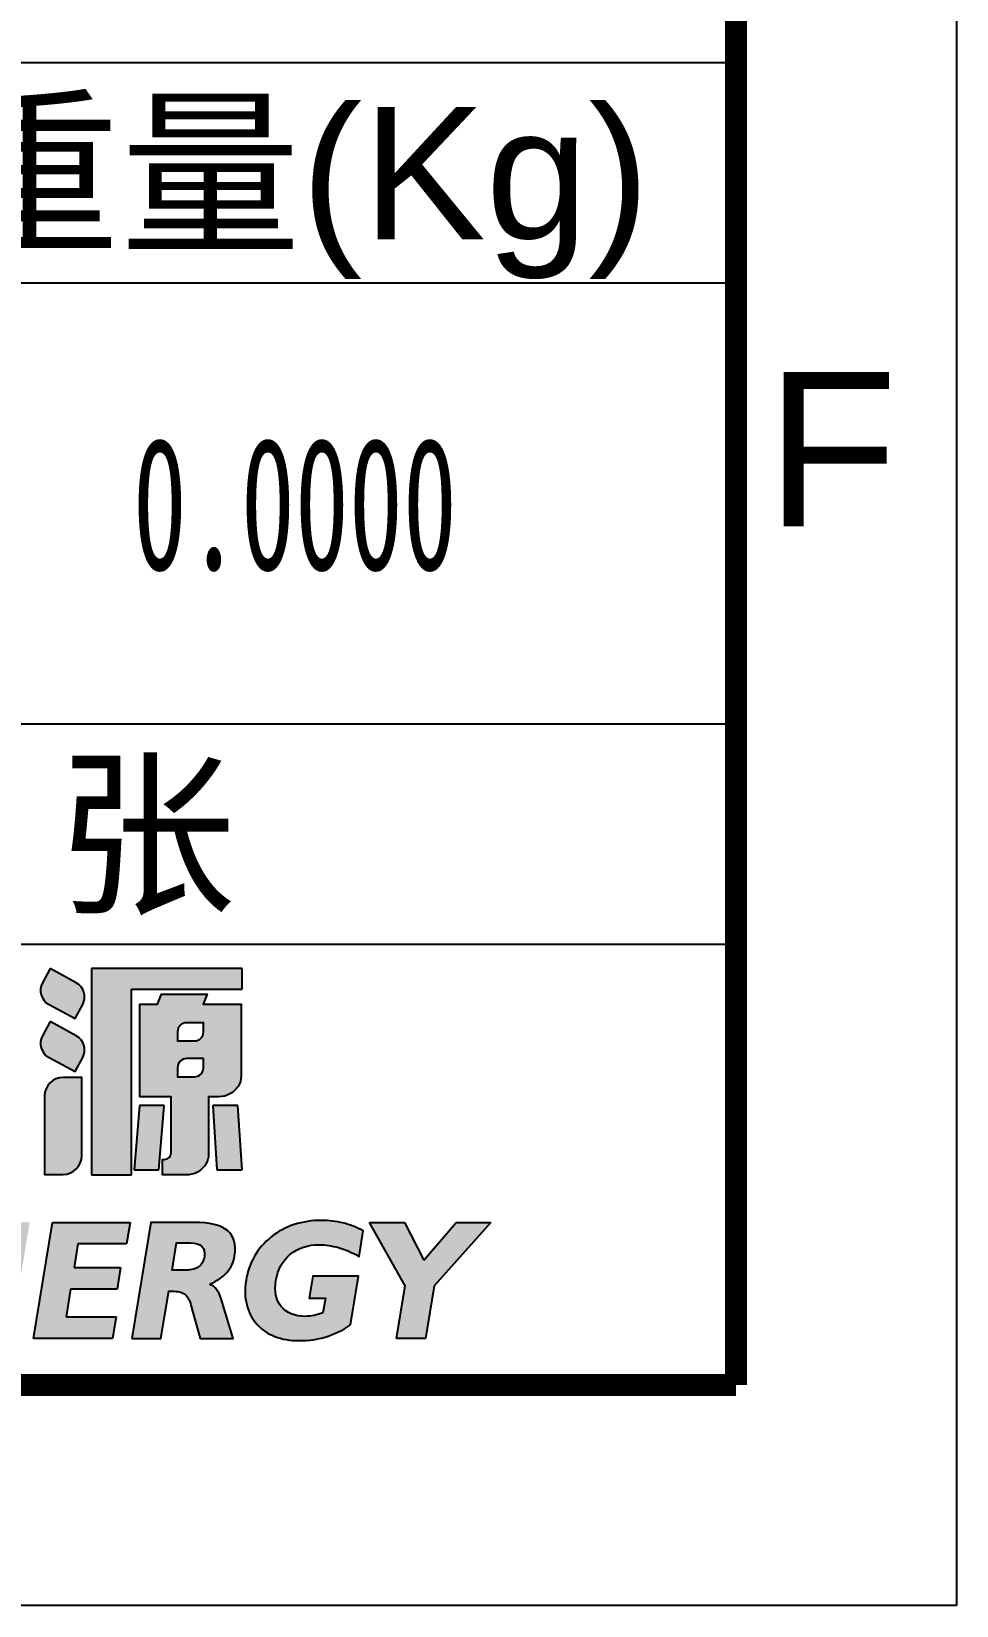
# Model space of a CAD drawing. Header units: millimetres. Extents: x 2011 to 2221, y 1238 to 1535.
# Drawn here: x 2200.39 to 2221.36, y 1237.92 to 1273.63 of the extents above; entities that cross this region are included whole.
import ezdxf

# ---------------------------------------------------------------- set-up
doc = ezdxf.new("R2010")
doc.units = ezdxf.units.MM
doc.styles.get("Standard").update_dxf_attribs({"font": 'arial.ttf'})
doc.styles.add('TEXTSTYLE_4', font='txt', dxfattribs={"width": 0.6})

msp = doc.modelspace()

# ---------------------------------------------------------------- hatches: boundary and pattern name
at = {"linetype": 'Continuous'}
h = msp.add_hatch(color=0, dxfattribs=at)
edge = h.paths.add_edge_path()
edge.add_spline(control_points=[(2200.813, 1252.369), (2200.813, 1252.369), (2201.404, 1252.049), (2201.404, 1252.049), (2201.581, 1251.954), (2201.647, 1251.732), (2201.551, 1251.555), (2201.551, 1251.555), (2201.378, 1251.235), (2201.378, 1251.235), (2201.378, 1251.235), (2200.787, 1251.555), (2200.787, 1251.555), (2200.61, 1251.65), (2200.544, 1251.873), (2200.64, 1252.049), (2200.64, 1252.049), (2200.813, 1252.369), (2200.813, 1252.369)], knot_values=[0, 0, 0, 0, 1, 1, 1, 2, 2, 2, 3, 3, 3, 4, 4, 4, 5, 5, 5, 6, 6, 6, 6], degree=3, periodic=0)
for points in [[(2202.656, 1247.687), (2202.656, 1251.905), (2205.164, 1251.905), (2205.164, 1251.99), (2205.164, 1252.369), (2202.506, 1252.369), (2201.751, 1252.369), (2201.751, 1247.687)], [(2203.28, 1247.807), (2203.4, 1249.266), (2202.836, 1249.266), (2202.716, 1247.807)], [(2205.164, 1247.807), (2205.069, 1249.266), (2204.505, 1249.266), (2204.595, 1247.807)]]:
    msp.add_hatch(color=0, dxfattribs=at).paths.add_polyline_path(points)
h = msp.add_hatch(color=0, dxfattribs=at)
edge = h.paths.add_edge_path()
edge.add_spline(control_points=[(2204.63, 1249.461), (2204.725, 1249.462), (2204.812, 1249.484), (2204.889, 1249.526), (2204.967, 1249.568), (2205.028, 1249.626), (2205.074, 1249.698), (2205.12, 1249.768), (2205.143, 1249.848), (2205.144, 1249.936), (2205.144, 1249.936), (2205.144, 1251.565), (2205.144, 1251.565), (2205.144, 1251.565), (2204.285, 1251.565), (2204.285, 1251.565), (2204.285, 1251.565), (2204.375, 1251.79), (2204.375, 1251.79), (2204.375, 1251.79), (2203.341, 1251.79), (2203.341, 1251.79), (2203.341, 1251.79), (2203.25, 1251.565), (2203.25, 1251.565), (2203.25, 1251.565), (2202.845, 1251.565), (2202.845, 1251.565), (2202.845, 1251.565), (2202.845, 1249.461), (2202.845, 1249.461), (2202.845, 1249.461), (2203.555, 1249.461), (2203.555, 1249.461), (2203.555, 1249.461), (2203.555, 1248.187), (2203.555, 1248.187), (2203.554, 1248.143), (2203.539, 1248.108), (2203.51, 1248.083), (2203.482, 1248.056), (2203.447, 1248.043), (2203.405, 1248.042), (2203.405, 1248.042), (2203.36, 1248.042), (2203.36, 1248.042), (2203.36, 1248.042), (2203.36, 1247.687), (2203.36, 1247.687), (2203.36, 1247.687), (2203.89, 1247.687), (2203.89, 1247.687), (2203.986, 1247.688), (2204.072, 1247.71), (2204.15, 1247.752), (2204.227, 1247.794), (2204.289, 1247.852), (2204.335, 1247.924), (2204.381, 1247.994), (2204.404, 1248.074), (2204.405, 1248.162), (2204.405, 1248.162), (2204.405, 1249.461), (2204.405, 1249.461), (2204.405, 1249.461), (2204.63, 1249.461), (2204.63, 1249.461), (2204.63, 1249.461), (2204.63, 1249.461), (2204.63, 1249.461)], knot_values=[0, 0, 0, 0, 1, 1, 1, 2, 2, 2, 3, 3, 3, 4, 4, 4, 5, 5, 5, 6, 6, 6, 7, 7, 7, 8, 8, 8, 9, 9, 9, 10, 10, 10, 11, 11, 11, 12, 12, 12, 13, 13, 13, 14, 14, 14, 15, 15, 15, 16, 16, 16, 17, 17, 17, 18, 18, 18, 19, 19, 19, 20, 20, 20, 21, 21, 21, 22, 22, 22, 23, 23, 23, 23], degree=3, periodic=0)
edge = h.paths.add_edge_path()
edge.add_spline(control_points=[(2204.289, 1251.142), (2204.289, 1251.142), (2204.289, 1250.935), (2204.289, 1250.935), (2204.289, 1250.821), (2204.196, 1250.728), (2204.082, 1250.728), (2204.082, 1250.728), (2203.701, 1250.728), (2203.701, 1250.728), (2203.701, 1250.728), (2203.701, 1250.935), (2203.701, 1250.935), (2203.701, 1251.048), (2203.794, 1251.142), (2203.908, 1251.142), (2203.908, 1251.142), (2204.289, 1251.142), (2204.289, 1251.142), (2204.289, 1251.142), (2204.289, 1251.142), (2204.289, 1251.142)], knot_values=[0, 0, 0, 0, 1, 1, 1, 2, 2, 2, 3, 3, 3, 4, 4, 4, 5, 5, 5, 6, 6, 6, 7, 7, 7, 7], degree=3, periodic=0)
edge = h.paths.add_edge_path()
edge.add_spline(control_points=[(2204.289, 1250.329), (2204.289, 1250.329), (2204.289, 1250.122), (2204.289, 1250.122), (2204.289, 1250.008), (2204.196, 1249.915), (2204.082, 1249.915), (2204.082, 1249.915), (2203.701, 1249.915), (2203.701, 1249.915), (2203.701, 1249.915), (2203.701, 1250.122), (2203.701, 1250.122), (2203.701, 1250.236), (2203.794, 1250.329), (2203.908, 1250.329), (2203.908, 1250.329), (2204.289, 1250.329), (2204.289, 1250.329)], knot_values=[0, 0, 0, 0, 1, 1, 1, 2, 2, 2, 3, 3, 3, 4, 4, 4, 5, 5, 5, 6, 6, 6, 6], degree=3, periodic=0)
h = msp.add_hatch(color=0, dxfattribs=at)
edge = h.paths.add_edge_path()
edge.add_spline(control_points=[(2200.813, 1251.167), (2200.813, 1251.167), (2201.404, 1250.847), (2201.404, 1250.847), (2201.581, 1250.751), (2201.647, 1250.529), (2201.551, 1250.353), (2201.551, 1250.353), (2201.378, 1250.032), (2201.378, 1250.032), (2201.378, 1250.032), (2200.787, 1250.352), (2200.787, 1250.352), (2200.61, 1250.448), (2200.544, 1250.67), (2200.64, 1250.846), (2200.64, 1250.846), (2200.813, 1251.167), (2200.813, 1251.167)], knot_values=[0, 0, 0, 0, 1, 1, 1, 2, 2, 2, 3, 3, 3, 4, 4, 4, 5, 5, 5, 6, 6, 6, 6], degree=3, periodic=0)
h = msp.add_hatch(color=0, dxfattribs=at)
edge = h.paths.add_edge_path()
edge.add_spline(control_points=[(2201.108, 1249.901), (2201.108, 1249.901), (2201.529, 1249.901), (2201.529, 1249.901), (2201.529, 1249.901), (2201.529, 1248.121), (2201.529, 1248.121), (2201.529, 1247.89), (2201.339, 1247.7), (2201.108, 1247.7), (2201.108, 1247.7), (2200.687, 1247.7), (2200.687, 1247.7), (2200.687, 1247.7), (2200.687, 1249.48), (2200.687, 1249.48), (2200.687, 1249.711), (2200.876, 1249.901), (2201.108, 1249.901)], knot_values=[0, 0, 0, 0, 1, 1, 1, 2, 2, 2, 3, 3, 3, 4, 4, 4, 5, 5, 5, 6, 6, 6, 6], degree=3, periodic=0)
h = msp.add_hatch(color=0, dxfattribs=at)
edge = h.paths.add_edge_path()
edge.add_spline(control_points=[(2207.624, 1244.284), (2207.443, 1244.164), (2207.258, 1244.074), (2207.068, 1244.016), (2206.878, 1243.957), (2206.676, 1243.928), (2206.461, 1243.928), (2206.254, 1243.928), (2206.069, 1243.96), (2205.906, 1244.024), (2205.743, 1244.087), (2205.608, 1244.179), (2205.501, 1244.3), (2205.388, 1244.426), (2205.311, 1244.575), (2205.269, 1244.745), (2205.227, 1244.914), (2205.222, 1245.096), (2205.254, 1245.291), (2205.321, 1245.702), (2205.511, 1246.032), (2205.825, 1246.282), (2206.139, 1246.532), (2206.522, 1246.657), (2206.973, 1246.657), (2207.138, 1246.657), (2207.297, 1246.638), (2207.451, 1246.598), (2207.605, 1246.56), (2207.759, 1246.499), (2207.913, 1246.418), (2207.913, 1246.418), (2207.819, 1245.84), (2207.819, 1245.84), (2207.659, 1245.929), (2207.503, 1245.995), (2207.352, 1246.039), (2207.201, 1246.083), (2207.056, 1246.105), (2206.919, 1246.105), (2206.652, 1246.105), (2206.432, 1246.033), (2206.257, 1245.888), (2206.082, 1245.744), (2205.974, 1245.545), (2205.932, 1245.291), (2205.892, 1245.043), (2205.932, 1244.846), (2206.052, 1244.7), (2206.173, 1244.554), (2206.355, 1244.48), (2206.599, 1244.48), (2206.664, 1244.48), (2206.73, 1244.487), (2206.796, 1244.501), (2206.862, 1244.515), (2206.929, 1244.535), (2206.998, 1244.561), (2206.998, 1244.561), (2207.052, 1244.893), (2207.052, 1244.893), (2207.052, 1244.893), (2206.689, 1244.893), (2206.689, 1244.893), (2206.689, 1244.893), (2206.77, 1245.389), (2206.77, 1245.389), (2206.77, 1245.389), (2207.804, 1245.389), (2207.804, 1245.389), (2207.804, 1245.389), (2207.624, 1244.284), (2207.624, 1244.284), (2207.624, 1244.284), (2207.624, 1244.284), (2207.624, 1244.284)], knot_values=[0, 0, 0, 0, 1, 1, 1, 2, 2, 2, 3, 3, 3, 4, 4, 4, 5, 5, 5, 6, 6, 6, 7, 7, 7, 8, 8, 8, 9, 9, 9, 10, 10, 10, 11, 11, 11, 12, 12, 12, 13, 13, 13, 14, 14, 14, 15, 15, 15, 16, 16, 16, 17, 17, 17, 18, 18, 18, 19, 19, 19, 20, 20, 20, 21, 21, 21, 22, 22, 22, 23, 23, 23, 24, 24, 24, 25, 25, 25, 25], degree=3, periodic=0)
edge = h.paths.add_edge_path()
edge.add_spline(control_points=[(2202.664, 1243.975), (2202.664, 1243.975), (2203.095, 1246.612), (2203.095, 1246.612), (2203.095, 1246.612), (2204.069, 1246.612), (2204.069, 1246.612), (2204.427, 1246.612), (2204.681, 1246.55), (2204.832, 1246.425), (2204.982, 1246.301), (2205.036, 1246.108), (2204.994, 1245.847), (2204.97, 1245.701), (2204.912, 1245.576), (2204.819, 1245.473), (2204.727, 1245.369), (2204.598, 1245.281), (2204.43, 1245.21), (2204.492, 1245.186), (2204.544, 1245.146), (2204.586, 1245.09), (2204.63, 1245.034), (2204.664, 1244.963), (2204.689, 1244.878), (2204.689, 1244.878), (2204.961, 1243.975), (2204.961, 1243.975), (2204.961, 1243.975), (2204.217, 1243.975), (2204.217, 1243.975), (2204.217, 1243.975), (2204.006, 1244.735), (2204.006, 1244.735), (2203.972, 1244.855), (2203.924, 1244.938), (2203.862, 1244.983), (2203.8, 1245.029), (2203.705, 1245.051), (2203.579, 1245.051), (2203.569, 1245.051), (2203.555, 1245.051), (2203.539, 1245.05), (2203.522, 1245.048), (2203.51, 1245.048), (2203.501, 1245.048), (2203.501, 1245.048), (2203.326, 1243.975), (2203.326, 1243.975), (2203.326, 1243.975), (2202.664, 1243.975), (2202.664, 1243.975), (2202.664, 1243.975), (2202.664, 1243.975), (2202.664, 1243.975)], knot_values=[0, 0, 0, 0, 1, 1, 1, 2, 2, 2, 3, 3, 3, 4, 4, 4, 5, 5, 5, 6, 6, 6, 7, 7, 7, 8, 8, 8, 9, 9, 9, 10, 10, 10, 11, 11, 11, 12, 12, 12, 13, 13, 13, 14, 14, 14, 15, 15, 15, 16, 16, 16, 17, 17, 17, 18, 18, 18, 18], degree=3, periodic=0)
edge = h.paths.add_edge_path()
edge.add_spline(control_points=[(2203.896, 1245.53), (2204.018, 1245.53), (2204.113, 1245.556), (2204.181, 1245.607), (2204.25, 1245.657), (2204.292, 1245.735), (2204.309, 1245.839), (2204.325, 1245.939), (2204.306, 1246.014), (2204.252, 1246.066), (2204.199, 1246.118), (2204.114, 1246.144), (2203.996, 1246.144), (2203.996, 1246.144), (2203.68, 1246.144), (2203.68, 1246.144), (2203.68, 1246.144), (2203.58, 1245.53), (2203.58, 1245.53), (2203.58, 1245.53), (2203.896, 1245.53), (2203.896, 1245.53), (2203.896, 1245.53), (2203.896, 1245.53), (2203.896, 1245.53)], knot_values=[0, 0, 0, 0, 1, 1, 1, 2, 2, 2, 3, 3, 3, 4, 4, 4, 5, 5, 5, 6, 6, 6, 7, 7, 7, 8, 8, 8, 8], degree=3, periodic=0)
h.paths.add_polyline_path([(2208.665, 1243.975), (2208.86, 1245.169), (2208.057, 1246.612), (2208.848, 1246.612), (2209.287, 1245.758), (2210.02, 1246.612), (2210.804, 1246.612), (2209.52, 1245.172), (2209.324, 1243.975)])
h.paths.add_polyline_path([(2200.433, 1243.975), (2200.864, 1246.612), (2202.626, 1246.612), (2202.546, 1246.126), (2201.443, 1246.126), (2201.356, 1245.589), (2202.41, 1245.589), (2202.329, 1245.098), (2201.276, 1245.098), (2201.173, 1244.469), (2202.308, 1244.469), (2202.227, 1243.975)])
h.paths.add_polyline_path([(2199.4, 1243.975), (2198.195, 1245.632), (2197.925, 1243.975), (2197.273, 1243.975), (2197.703, 1246.612), (2198.282, 1246.612), (2199.438, 1245.04), (2199.695, 1246.612), (2200.347, 1246.612), (2199.916, 1243.975)])

# ---------------------------------------------------------------- linework, layer by layer
at = {"color": 0, "linetype": 'Continuous'}
for p, q in [((2221.362, 1534.919), (2221.362, 1237.919)), ((2216.362, 1242.919), (2216.362, 1302.919)), ((2216.362, 1272.919), (2036.362, 1272.919)), ((2216.362, 1272.919), (2096.362, 1272.919)), ((2216.362, 1267.919), (2156.362, 1267.919)), ((2216.362, 1257.919), (2096.362, 1257.919)), ((2216.362, 1257.919), (2096.362, 1257.919)), ((2216.362, 1252.919), (2096.362, 1252.919)), ((2216.362, 1252.919), (2156.362, 1252.919)), ((2202.506, 1252.369), (2201.751, 1252.369)), ((2201.751, 1252.369), (2201.751, 1247.687)), ((2205.164, 1252.369), (2201.751, 1252.369)), ((2201.751, 1252.369), (2201.751, 1247.687)), ((2205.164, 1252.369), (2202.506, 1252.369)), ((2205.164, 1251.99), (2205.164, 1252.369)), ((2205.164, 1251.905), (2205.164, 1252.369)), ((2202.656, 1251.905), (2205.164, 1251.905)), ((2202.656, 1247.687), (2202.656, 1251.905)), ((2202.656, 1251.905), (2205.164, 1251.905)), ((2202.656, 1247.687), (2202.656, 1251.905)), ((2205.164, 1251.905), (2205.164, 1251.99)), ((2202.836, 1249.266), (2202.716, 1247.807)), ((2202.836, 1249.266), (2202.716, 1247.807)), ((2203.4, 1249.266), (2202.836, 1249.266)), ((2203.4, 1249.266), (2202.836, 1249.266)), ((2203.28, 1247.807), (2203.4, 1249.266)), ((2203.28, 1247.807), (2203.4, 1249.266)), ((2205.069, 1249.266), (2204.505, 1249.266)), ((2204.505, 1249.266), (2204.595, 1247.807)), ((2205.069, 1249.266), (2204.505, 1249.266)), ((2204.505, 1249.266), (2204.595, 1247.807)), ((2205.164, 1247.807), (2205.069, 1249.266)), ((2205.164, 1247.807), (2205.069, 1249.266)), ((2201.751, 1247.687), (2202.656, 1247.687)), ((2201.751, 1247.687), (2202.656, 1247.687)), ((2202.716, 1247.807), (2203.28, 1247.807)), ((2202.716, 1247.807), (2203.28, 1247.807)), ((2204.595, 1247.807), (2205.164, 1247.807)), ((2204.595, 1247.807), (2205.164, 1247.807)), ((2200.433, 1243.975), (2200.864, 1246.612)), ((2200.433, 1243.975), (2200.864, 1246.612)), ((2200.864, 1246.612), (2202.626, 1246.612)), ((2200.864, 1246.612), (2202.626, 1246.612)), ((2202.626, 1246.612), (2202.546, 1246.126)), ((2202.626, 1246.612), (2202.546, 1246.126)), ((2208.057, 1246.612), (2208.848, 1246.612)), ((2208.86, 1245.169), (2208.057, 1246.612)), ((2208.057, 1246.612), (2208.848, 1246.612)), ((2208.86, 1245.169), (2208.057, 1246.612)), ((2208.848, 1246.612), (2209.287, 1245.758)), ((2208.848, 1246.612), (2209.287, 1245.758)), ((2209.287, 1245.758), (2210.02, 1246.612)), ((2209.287, 1245.758), (2210.02, 1246.612)), ((2210.804, 1246.612), (2209.52, 1245.172)), ((2210.804, 1246.612), (2209.52, 1245.172)), ((2210.02, 1246.612), (2210.804, 1246.612)), ((2210.02, 1246.612), (2210.804, 1246.612)), ((2201.443, 1246.126), (2201.356, 1245.589)), ((2201.443, 1246.126), (2201.356, 1245.589)), ((2202.546, 1246.126), (2201.443, 1246.126)), ((2202.546, 1246.126), (2201.443, 1246.126)), ((2201.356, 1245.589), (2202.41, 1245.589)), ((2201.356, 1245.589), (2202.41, 1245.589)), ((2202.41, 1245.589), (2202.329, 1245.098)), ((2202.41, 1245.589), (2202.329, 1245.098)), ((2201.276, 1245.098), (2201.173, 1244.469)), ((2201.276, 1245.098), (2201.173, 1244.469)), ((2202.329, 1245.098), (2201.276, 1245.098)), ((2202.329, 1245.098), (2201.276, 1245.098)), ((2208.665, 1243.975), (2208.86, 1245.169)), ((2208.665, 1243.975), (2208.86, 1245.169)), ((2209.52, 1245.172), (2209.324, 1243.975)), ((2209.52, 1245.172), (2209.324, 1243.975)), ((2201.173, 1244.469), (2202.308, 1244.469)), ((2201.173, 1244.469), (2202.308, 1244.469)), ((2202.308, 1244.469), (2202.227, 1243.975)), ((2202.308, 1244.469), (2202.227, 1243.975)), ((2202.227, 1243.975), (2200.433, 1243.975)), ((2202.227, 1243.975), (2200.433, 1243.975)), ((2209.324, 1243.975), (2208.665, 1243.975)), ((2209.324, 1243.975), (2208.665, 1243.975)), ((2216.362, 1242.919), (2096.362, 1242.919)), ((2221.362, 1237.919), (2011.362, 1237.919))]:
    msp.add_line(p, q, dxfattribs=at)
at = {"color": 0, "linetype": 'Continuous', "const_width": 0.5}
for points in [[(2216.362, 1529.919), (2216.362, 1242.919)], [(2216.362, 1242.919), (2036.362, 1242.919)]]:
    msp.add_lwpolyline(points, dxfattribs=at)
at = {"color": 0, "linetype": 'Continuous'}
for points, knots in [([(2200.813, 1252.369), (2200.813, 1252.369), (2201.404, 1252.049), (2201.404, 1252.049), (2201.581, 1251.954), (2201.647, 1251.732), (2201.551, 1251.555), (2201.551, 1251.555), (2201.378, 1251.235), (2201.378, 1251.235), (2201.378, 1251.235), (2200.787, 1251.555), (2200.787, 1251.555), (2200.61, 1251.65), (2200.544, 1251.873), (2200.64, 1252.049), (2200.64, 1252.049), (2200.813, 1252.369), (2200.813, 1252.369)], [0, 0, 0, 0, 1, 1, 1, 2, 2, 2, 3, 3, 3, 4, 4, 4, 5, 5, 5, 6, 6, 6, 6]), ([(2200.813, 1252.369), (2200.813, 1252.369), (2201.404, 1252.049), (2201.404, 1252.049), (2201.581, 1251.954), (2201.647, 1251.732), (2201.551, 1251.555), (2201.551, 1251.555), (2201.378, 1251.235), (2201.378, 1251.235), (2201.378, 1251.235), (2200.787, 1251.555), (2200.787, 1251.555), (2200.61, 1251.65), (2200.544, 1251.873), (2200.64, 1252.049), (2200.64, 1252.049), (2200.813, 1252.369), (2200.813, 1252.369)], [0, 0, 0, 0, 1, 1, 1, 2, 2, 2, 3, 3, 3, 4, 4, 4, 5, 5, 5, 6, 6, 6, 6]), ([(2204.63, 1249.461), (2204.725, 1249.462), (2204.812, 1249.484), (2204.889, 1249.526), (2204.967, 1249.568), (2205.028, 1249.626), (2205.074, 1249.698), (2205.12, 1249.768), (2205.143, 1249.848), (2205.144, 1249.936), (2205.144, 1249.936), (2205.144, 1251.565), (2205.144, 1251.565), (2205.144, 1251.565), (2204.285, 1251.565), (2204.285, 1251.565), (2204.285, 1251.565), (2204.375, 1251.79), (2204.375, 1251.79), (2204.375, 1251.79), (2203.341, 1251.79), (2203.341, 1251.79), (2203.341, 1251.79), (2203.25, 1251.565), (2203.25, 1251.565), (2203.25, 1251.565), (2202.845, 1251.565), (2202.845, 1251.565), (2202.845, 1251.565), (2202.845, 1249.461), (2202.845, 1249.461), (2202.845, 1249.461), (2203.555, 1249.461), (2203.555, 1249.461), (2203.555, 1249.461), (2203.555, 1248.187), (2203.555, 1248.187), (2203.554, 1248.143), (2203.539, 1248.108), (2203.51, 1248.083), (2203.482, 1248.056), (2203.447, 1248.043), (2203.405, 1248.042), (2203.405, 1248.042), (2203.36, 1248.042), (2203.36, 1248.042), (2203.36, 1248.042), (2203.36, 1247.687), (2203.36, 1247.687), (2203.36, 1247.687), (2203.89, 1247.687), (2203.89, 1247.687), (2203.986, 1247.688), (2204.072, 1247.71), (2204.15, 1247.752), (2204.227, 1247.794), (2204.289, 1247.852), (2204.335, 1247.924), (2204.381, 1247.994), (2204.404, 1248.074), (2204.405, 1248.162), (2204.405, 1248.162), (2204.405, 1249.461), (2204.405, 1249.461), (2204.405, 1249.461), (2204.63, 1249.461), (2204.63, 1249.461), (2204.63, 1249.461), (2204.63, 1249.461), (2204.63, 1249.461)], [0, 0, 0, 0, 1, 1, 1, 2, 2, 2, 3, 3, 3, 4, 4, 4, 5, 5, 5, 6, 6, 6, 7, 7, 7, 8, 8, 8, 9, 9, 9, 10, 10, 10, 11, 11, 11, 12, 12, 12, 13, 13, 13, 14, 14, 14, 15, 15, 15, 16, 16, 16, 17, 17, 17, 18, 18, 18, 19, 19, 19, 20, 20, 20, 21, 21, 21, 22, 22, 22, 23, 23, 23, 23]), ([(2204.63, 1249.461), (2204.725, 1249.462), (2204.812, 1249.484), (2204.889, 1249.526), (2204.967, 1249.568), (2205.028, 1249.626), (2205.074, 1249.698), (2205.12, 1249.768), (2205.143, 1249.848), (2205.144, 1249.936), (2205.144, 1249.936), (2205.144, 1251.565), (2205.144, 1251.565), (2205.144, 1251.565), (2204.285, 1251.565), (2204.285, 1251.565), (2204.285, 1251.565), (2204.375, 1251.79), (2204.375, 1251.79), (2204.375, 1251.79), (2203.341, 1251.79), (2203.341, 1251.79), (2203.341, 1251.79), (2203.25, 1251.565), (2203.25, 1251.565), (2203.25, 1251.565), (2202.845, 1251.565), (2202.845, 1251.565), (2202.845, 1251.565), (2202.845, 1249.461), (2202.845, 1249.461), (2202.845, 1249.461), (2203.555, 1249.461), (2203.555, 1249.461), (2203.555, 1249.461), (2203.555, 1248.187), (2203.555, 1248.187), (2203.554, 1248.143), (2203.539, 1248.108), (2203.51, 1248.083), (2203.482, 1248.056), (2203.447, 1248.043), (2203.405, 1248.042), (2203.405, 1248.042), (2203.36, 1248.042), (2203.36, 1248.042), (2203.36, 1248.042), (2203.36, 1247.687), (2203.36, 1247.687), (2203.36, 1247.687), (2203.89, 1247.687), (2203.89, 1247.687), (2203.986, 1247.688), (2204.072, 1247.71), (2204.15, 1247.752), (2204.227, 1247.794), (2204.289, 1247.852), (2204.335, 1247.924), (2204.381, 1247.994), (2204.404, 1248.074), (2204.405, 1248.162), (2204.405, 1248.162), (2204.405, 1249.461), (2204.405, 1249.461), (2204.405, 1249.461), (2204.63, 1249.461), (2204.63, 1249.461), (2204.63, 1249.461), (2204.63, 1249.461), (2204.63, 1249.461)], [0, 0, 0, 0, 1, 1, 1, 2, 2, 2, 3, 3, 3, 4, 4, 4, 5, 5, 5, 6, 6, 6, 7, 7, 7, 8, 8, 8, 9, 9, 9, 10, 10, 10, 11, 11, 11, 12, 12, 12, 13, 13, 13, 14, 14, 14, 15, 15, 15, 16, 16, 16, 17, 17, 17, 18, 18, 18, 19, 19, 19, 20, 20, 20, 21, 21, 21, 22, 22, 22, 23, 23, 23, 23]), ([(2200.813, 1251.167), (2200.813, 1251.167), (2201.404, 1250.847), (2201.404, 1250.847), (2201.581, 1250.751), (2201.647, 1250.529), (2201.551, 1250.353), (2201.551, 1250.353), (2201.378, 1250.032), (2201.378, 1250.032), (2201.378, 1250.032), (2200.787, 1250.352), (2200.787, 1250.352), (2200.61, 1250.448), (2200.544, 1250.67), (2200.64, 1250.846), (2200.64, 1250.846), (2200.813, 1251.167), (2200.813, 1251.167)], [0, 0, 0, 0, 1, 1, 1, 2, 2, 2, 3, 3, 3, 4, 4, 4, 5, 5, 5, 6, 6, 6, 6]), ([(2200.813, 1251.167), (2200.813, 1251.167), (2201.404, 1250.847), (2201.404, 1250.847), (2201.581, 1250.751), (2201.647, 1250.529), (2201.551, 1250.353), (2201.551, 1250.353), (2201.378, 1250.032), (2201.378, 1250.032), (2201.378, 1250.032), (2200.787, 1250.352), (2200.787, 1250.352), (2200.61, 1250.448), (2200.544, 1250.67), (2200.64, 1250.846), (2200.64, 1250.846), (2200.813, 1251.167), (2200.813, 1251.167)], [0, 0, 0, 0, 1, 1, 1, 2, 2, 2, 3, 3, 3, 4, 4, 4, 5, 5, 5, 6, 6, 6, 6]), ([(2204.289, 1251.142), (2204.289, 1251.142), (2204.289, 1250.935), (2204.289, 1250.935), (2204.289, 1250.821), (2204.196, 1250.728), (2204.082, 1250.728), (2204.082, 1250.728), (2203.701, 1250.728), (2203.701, 1250.728), (2203.701, 1250.728), (2203.701, 1250.935), (2203.701, 1250.935), (2203.701, 1251.048), (2203.794, 1251.142), (2203.908, 1251.142), (2203.908, 1251.142), (2204.289, 1251.142), (2204.289, 1251.142), (2204.289, 1251.142), (2204.289, 1251.142), (2204.289, 1251.142)], [0, 0, 0, 0, 1, 1, 1, 2, 2, 2, 3, 3, 3, 4, 4, 4, 5, 5, 5, 6, 6, 6, 7, 7, 7, 7]), ([(2204.289, 1251.142), (2204.289, 1251.142), (2204.289, 1250.935), (2204.289, 1250.935), (2204.289, 1250.821), (2204.196, 1250.728), (2204.082, 1250.728), (2204.082, 1250.728), (2203.701, 1250.728), (2203.701, 1250.728), (2203.701, 1250.728), (2203.701, 1250.935), (2203.701, 1250.935), (2203.701, 1251.048), (2203.794, 1251.142), (2203.908, 1251.142), (2203.908, 1251.142), (2204.289, 1251.142), (2204.289, 1251.142), (2204.289, 1251.142), (2204.289, 1251.142), (2204.289, 1251.142)], [0, 0, 0, 0, 1, 1, 1, 2, 2, 2, 3, 3, 3, 4, 4, 4, 5, 5, 5, 6, 6, 6, 7, 7, 7, 7]), ([(2204.289, 1250.329), (2204.289, 1250.329), (2204.289, 1250.122), (2204.289, 1250.122), (2204.289, 1250.008), (2204.196, 1249.915), (2204.082, 1249.915), (2204.082, 1249.915), (2203.701, 1249.915), (2203.701, 1249.915), (2203.701, 1249.915), (2203.701, 1250.122), (2203.701, 1250.122), (2203.701, 1250.236), (2203.794, 1250.329), (2203.908, 1250.329), (2203.908, 1250.329), (2204.289, 1250.329), (2204.289, 1250.329)], [0, 0, 0, 0, 1, 1, 1, 2, 2, 2, 3, 3, 3, 4, 4, 4, 5, 5, 5, 6, 6, 6, 6]), ([(2204.289, 1250.329), (2204.289, 1250.329), (2204.289, 1250.122), (2204.289, 1250.122), (2204.289, 1250.008), (2204.196, 1249.915), (2204.082, 1249.915), (2204.082, 1249.915), (2203.701, 1249.915), (2203.701, 1249.915), (2203.701, 1249.915), (2203.701, 1250.122), (2203.701, 1250.122), (2203.701, 1250.236), (2203.794, 1250.329), (2203.908, 1250.329), (2203.908, 1250.329), (2204.289, 1250.329), (2204.289, 1250.329)], [0, 0, 0, 0, 1, 1, 1, 2, 2, 2, 3, 3, 3, 4, 4, 4, 5, 5, 5, 6, 6, 6, 6]), ([(2201.108, 1249.901), (2201.108, 1249.901), (2201.529, 1249.901), (2201.529, 1249.901), (2201.529, 1249.901), (2201.529, 1248.121), (2201.529, 1248.121), (2201.529, 1247.89), (2201.339, 1247.7), (2201.108, 1247.7), (2201.108, 1247.7), (2200.687, 1247.7), (2200.687, 1247.7), (2200.687, 1247.7), (2200.687, 1249.48), (2200.687, 1249.48), (2200.687, 1249.711), (2200.876, 1249.901), (2201.108, 1249.901)], [0, 0, 0, 0, 1, 1, 1, 2, 2, 2, 3, 3, 3, 4, 4, 4, 5, 5, 5, 6, 6, 6, 6]), ([(2201.108, 1249.901), (2201.108, 1249.901), (2201.529, 1249.901), (2201.529, 1249.901), (2201.529, 1249.901), (2201.529, 1248.121), (2201.529, 1248.121), (2201.529, 1247.89), (2201.339, 1247.7), (2201.108, 1247.7), (2201.108, 1247.7), (2200.687, 1247.7), (2200.687, 1247.7), (2200.687, 1247.7), (2200.687, 1249.48), (2200.687, 1249.48), (2200.687, 1249.711), (2200.876, 1249.901), (2201.108, 1249.901)], [0, 0, 0, 0, 1, 1, 1, 2, 2, 2, 3, 3, 3, 4, 4, 4, 5, 5, 5, 6, 6, 6, 6]), ([(2202.664, 1243.975), (2202.664, 1243.975), (2203.095, 1246.612), (2203.095, 1246.612), (2203.095, 1246.612), (2204.069, 1246.612), (2204.069, 1246.612), (2204.427, 1246.612), (2204.681, 1246.55), (2204.832, 1246.425), (2204.982, 1246.301), (2205.036, 1246.108), (2204.994, 1245.847), (2204.97, 1245.701), (2204.912, 1245.576), (2204.819, 1245.473), (2204.727, 1245.369), (2204.598, 1245.281), (2204.43, 1245.21), (2204.492, 1245.186), (2204.544, 1245.146), (2204.586, 1245.09), (2204.63, 1245.034), (2204.664, 1244.963), (2204.689, 1244.878), (2204.689, 1244.878), (2204.961, 1243.975), (2204.961, 1243.975), (2204.961, 1243.975), (2204.217, 1243.975), (2204.217, 1243.975), (2204.217, 1243.975), (2204.006, 1244.735), (2204.006, 1244.735), (2203.972, 1244.855), (2203.924, 1244.938), (2203.862, 1244.983), (2203.8, 1245.029), (2203.705, 1245.051), (2203.579, 1245.051), (2203.569, 1245.051), (2203.555, 1245.051), (2203.539, 1245.05), (2203.522, 1245.048), (2203.51, 1245.048), (2203.501, 1245.048), (2203.501, 1245.048), (2203.326, 1243.975), (2203.326, 1243.975), (2203.326, 1243.975), (2202.664, 1243.975), (2202.664, 1243.975), (2202.664, 1243.975), (2202.664, 1243.975), (2202.664, 1243.975)], [0, 0, 0, 0, 1, 1, 1, 2, 2, 2, 3, 3, 3, 4, 4, 4, 5, 5, 5, 6, 6, 6, 7, 7, 7, 8, 8, 8, 9, 9, 9, 10, 10, 10, 11, 11, 11, 12, 12, 12, 13, 13, 13, 14, 14, 14, 15, 15, 15, 16, 16, 16, 17, 17, 17, 18, 18, 18, 18]), ([(2202.664, 1243.975), (2202.664, 1243.975), (2203.095, 1246.612), (2203.095, 1246.612), (2203.095, 1246.612), (2204.069, 1246.612), (2204.069, 1246.612), (2204.427, 1246.612), (2204.681, 1246.55), (2204.832, 1246.425), (2204.982, 1246.301), (2205.036, 1246.108), (2204.994, 1245.847), (2204.97, 1245.701), (2204.912, 1245.576), (2204.819, 1245.473), (2204.727, 1245.369), (2204.598, 1245.281), (2204.43, 1245.21), (2204.492, 1245.186), (2204.544, 1245.146), (2204.586, 1245.09), (2204.63, 1245.034), (2204.664, 1244.963), (2204.689, 1244.878), (2204.689, 1244.878), (2204.961, 1243.975), (2204.961, 1243.975), (2204.961, 1243.975), (2204.217, 1243.975), (2204.217, 1243.975), (2204.217, 1243.975), (2204.006, 1244.735), (2204.006, 1244.735), (2203.972, 1244.855), (2203.924, 1244.938), (2203.862, 1244.983), (2203.8, 1245.029), (2203.705, 1245.051), (2203.579, 1245.051), (2203.569, 1245.051), (2203.555, 1245.051), (2203.539, 1245.05), (2203.522, 1245.048), (2203.51, 1245.048), (2203.501, 1245.048), (2203.501, 1245.048), (2203.326, 1243.975), (2203.326, 1243.975), (2203.326, 1243.975), (2202.664, 1243.975), (2202.664, 1243.975), (2202.664, 1243.975), (2202.664, 1243.975), (2202.664, 1243.975)], [0, 0, 0, 0, 1, 1, 1, 2, 2, 2, 3, 3, 3, 4, 4, 4, 5, 5, 5, 6, 6, 6, 7, 7, 7, 8, 8, 8, 9, 9, 9, 10, 10, 10, 11, 11, 11, 12, 12, 12, 13, 13, 13, 14, 14, 14, 15, 15, 15, 16, 16, 16, 17, 17, 17, 18, 18, 18, 18]), ([(2207.624, 1244.284), (2207.443, 1244.164), (2207.258, 1244.074), (2207.068, 1244.016), (2206.878, 1243.957), (2206.676, 1243.928), (2206.461, 1243.928), (2206.254, 1243.928), (2206.069, 1243.96), (2205.906, 1244.024), (2205.743, 1244.087), (2205.608, 1244.179), (2205.501, 1244.3), (2205.388, 1244.426), (2205.311, 1244.575), (2205.269, 1244.745), (2205.227, 1244.914), (2205.222, 1245.096), (2205.254, 1245.291), (2205.321, 1245.702), (2205.511, 1246.032), (2205.825, 1246.282), (2206.139, 1246.532), (2206.522, 1246.657), (2206.973, 1246.657), (2207.138, 1246.657), (2207.297, 1246.638), (2207.451, 1246.598), (2207.605, 1246.56), (2207.759, 1246.499), (2207.913, 1246.418), (2207.913, 1246.418), (2207.819, 1245.84), (2207.819, 1245.84), (2207.659, 1245.929), (2207.503, 1245.995), (2207.352, 1246.039), (2207.201, 1246.083), (2207.056, 1246.105), (2206.919, 1246.105), (2206.652, 1246.105), (2206.432, 1246.033), (2206.257, 1245.888), (2206.082, 1245.744), (2205.974, 1245.545), (2205.932, 1245.291), (2205.892, 1245.043), (2205.932, 1244.846), (2206.052, 1244.7), (2206.173, 1244.554), (2206.355, 1244.48), (2206.599, 1244.48), (2206.664, 1244.48), (2206.73, 1244.487), (2206.796, 1244.501), (2206.862, 1244.515), (2206.929, 1244.535), (2206.998, 1244.561), (2206.998, 1244.561), (2207.052, 1244.893), (2207.052, 1244.893), (2207.052, 1244.893), (2206.689, 1244.893), (2206.689, 1244.893), (2206.689, 1244.893), (2206.77, 1245.389), (2206.77, 1245.389), (2206.77, 1245.389), (2207.804, 1245.389), (2207.804, 1245.389), (2207.804, 1245.389), (2207.624, 1244.284), (2207.624, 1244.284), (2207.624, 1244.284), (2207.624, 1244.284), (2207.624, 1244.284)], [0, 0, 0, 0, 1, 1, 1, 2, 2, 2, 3, 3, 3, 4, 4, 4, 5, 5, 5, 6, 6, 6, 7, 7, 7, 8, 8, 8, 9, 9, 9, 10, 10, 10, 11, 11, 11, 12, 12, 12, 13, 13, 13, 14, 14, 14, 15, 15, 15, 16, 16, 16, 17, 17, 17, 18, 18, 18, 19, 19, 19, 20, 20, 20, 21, 21, 21, 22, 22, 22, 23, 23, 23, 24, 24, 24, 25, 25, 25, 25]), ([(2207.624, 1244.284), (2207.443, 1244.164), (2207.258, 1244.074), (2207.068, 1244.016), (2206.878, 1243.957), (2206.676, 1243.928), (2206.461, 1243.928), (2206.254, 1243.928), (2206.069, 1243.96), (2205.906, 1244.024), (2205.743, 1244.087), (2205.608, 1244.179), (2205.501, 1244.3), (2205.388, 1244.426), (2205.311, 1244.575), (2205.269, 1244.745), (2205.227, 1244.914), (2205.222, 1245.096), (2205.254, 1245.291), (2205.321, 1245.702), (2205.511, 1246.032), (2205.825, 1246.282), (2206.139, 1246.532), (2206.522, 1246.657), (2206.973, 1246.657), (2207.138, 1246.657), (2207.297, 1246.638), (2207.451, 1246.598), (2207.605, 1246.56), (2207.759, 1246.499), (2207.913, 1246.418), (2207.913, 1246.418), (2207.819, 1245.84), (2207.819, 1245.84), (2207.659, 1245.929), (2207.503, 1245.995), (2207.352, 1246.039), (2207.201, 1246.083), (2207.056, 1246.105), (2206.919, 1246.105), (2206.652, 1246.105), (2206.432, 1246.033), (2206.257, 1245.888), (2206.082, 1245.744), (2205.974, 1245.545), (2205.932, 1245.291), (2205.892, 1245.043), (2205.932, 1244.846), (2206.052, 1244.7), (2206.173, 1244.554), (2206.355, 1244.48), (2206.599, 1244.48), (2206.664, 1244.48), (2206.73, 1244.487), (2206.796, 1244.501), (2206.862, 1244.515), (2206.929, 1244.535), (2206.998, 1244.561), (2206.998, 1244.561), (2207.052, 1244.893), (2207.052, 1244.893), (2207.052, 1244.893), (2206.689, 1244.893), (2206.689, 1244.893), (2206.689, 1244.893), (2206.77, 1245.389), (2206.77, 1245.389), (2206.77, 1245.389), (2207.804, 1245.389), (2207.804, 1245.389), (2207.804, 1245.389), (2207.624, 1244.284), (2207.624, 1244.284), (2207.624, 1244.284), (2207.624, 1244.284), (2207.624, 1244.284)], [0, 0, 0, 0, 1, 1, 1, 2, 2, 2, 3, 3, 3, 4, 4, 4, 5, 5, 5, 6, 6, 6, 7, 7, 7, 8, 8, 8, 9, 9, 9, 10, 10, 10, 11, 11, 11, 12, 12, 12, 13, 13, 13, 14, 14, 14, 15, 15, 15, 16, 16, 16, 17, 17, 17, 18, 18, 18, 19, 19, 19, 20, 20, 20, 21, 21, 21, 22, 22, 22, 23, 23, 23, 24, 24, 24, 25, 25, 25, 25]), ([(2203.896, 1245.53), (2204.018, 1245.53), (2204.113, 1245.556), (2204.181, 1245.607), (2204.25, 1245.657), (2204.292, 1245.735), (2204.309, 1245.839), (2204.325, 1245.939), (2204.306, 1246.014), (2204.252, 1246.066), (2204.199, 1246.118), (2204.114, 1246.144), (2203.996, 1246.144), (2203.996, 1246.144), (2203.68, 1246.144), (2203.68, 1246.144), (2203.68, 1246.144), (2203.58, 1245.53), (2203.58, 1245.53), (2203.58, 1245.53), (2203.896, 1245.53), (2203.896, 1245.53), (2203.896, 1245.53), (2203.896, 1245.53), (2203.896, 1245.53)], [0, 0, 0, 0, 1, 1, 1, 2, 2, 2, 3, 3, 3, 4, 4, 4, 5, 5, 5, 6, 6, 6, 7, 7, 7, 8, 8, 8, 8]), ([(2203.896, 1245.53), (2204.018, 1245.53), (2204.113, 1245.556), (2204.181, 1245.607), (2204.25, 1245.657), (2204.292, 1245.735), (2204.309, 1245.839), (2204.325, 1245.939), (2204.306, 1246.014), (2204.252, 1246.066), (2204.199, 1246.118), (2204.114, 1246.144), (2203.996, 1246.144), (2203.996, 1246.144), (2203.68, 1246.144), (2203.68, 1246.144), (2203.68, 1246.144), (2203.58, 1245.53), (2203.58, 1245.53), (2203.58, 1245.53), (2203.896, 1245.53), (2203.896, 1245.53), (2203.896, 1245.53), (2203.896, 1245.53), (2203.896, 1245.53)], [0, 0, 0, 0, 1, 1, 1, 2, 2, 2, 3, 3, 3, 4, 4, 4, 5, 5, 5, 6, 6, 6, 7, 7, 7, 8, 8, 8, 8])]:
    msp.add_open_spline(points, degree=3, knots=knots, dxfattribs=at)

# ---------------------------------------------------------------- texts
at = {"color": 0, "linetype": 'Continuous', "line_spacing_factor": 0.9}
for s, insert, char_height, width, attachment_point in [('{\\fSimSun|b0|i0|c134|p2;重量}(Kg)', (2206.362, 1271.919), 3, 22.1503, 2), ('F', (2217.042, 1265.905), 3.5, 2.8, 1), ('第  1  张      共  1  张', (2186.362, 1256.919), 3, 48, 2)]:
    msp.add_mtext(s, dxfattribs=dict(at, insert=insert, char_height=char_height, width=width, attachment_point=attachment_point))
at = {"color": 0, "linetype": 'Continuous', "insert": (2206.362, 1264.419), "char_height": 3, "width": 10.8, "attachment_point": 2, "line_spacing_factor": 0.9, "style": 'TEXTSTYLE_4'}
msp.add_mtext('0.0000', dxfattribs=at)

doc.saveas('drawing.dxf')
